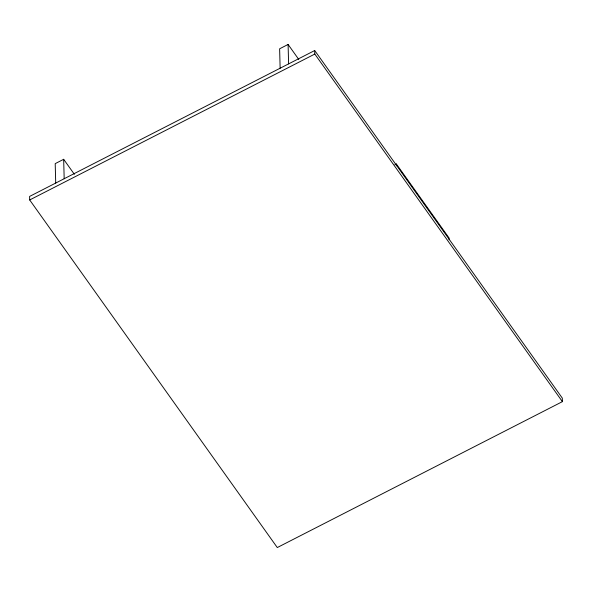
<?xml version="1.0" encoding="UTF-8"?>
<svg xmlns="http://www.w3.org/2000/svg" width="592" height="592" viewBox="0 0 592 592"><rect width="100%" height="100%" fill="white"/><g stroke="black" fill="none" stroke-linecap="round" stroke-linejoin="round"><path stroke-width="0.89" d="M74.37 174.314L63.67 159.3L55.204 163.629L55.715 183.061M298.775 59.452L288.097 44.452L279.624 48.788L280.134 68.221M314.715 50.527L29.6 196.426L29.696 199.955L277.285 547.548L562.4 401.642L562.304 398.113L314.715 50.527L314.811 54.057L562.4 401.642M29.696 199.955L314.811 54.057M394.812 164.776L396.351 163.984L449.076 238.006L449.121 239.767M396.351 163.984L396.396 165.753M288.097 44.452L288.607 63.884M63.67 159.3L64.18 178.732"/></g></svg>
